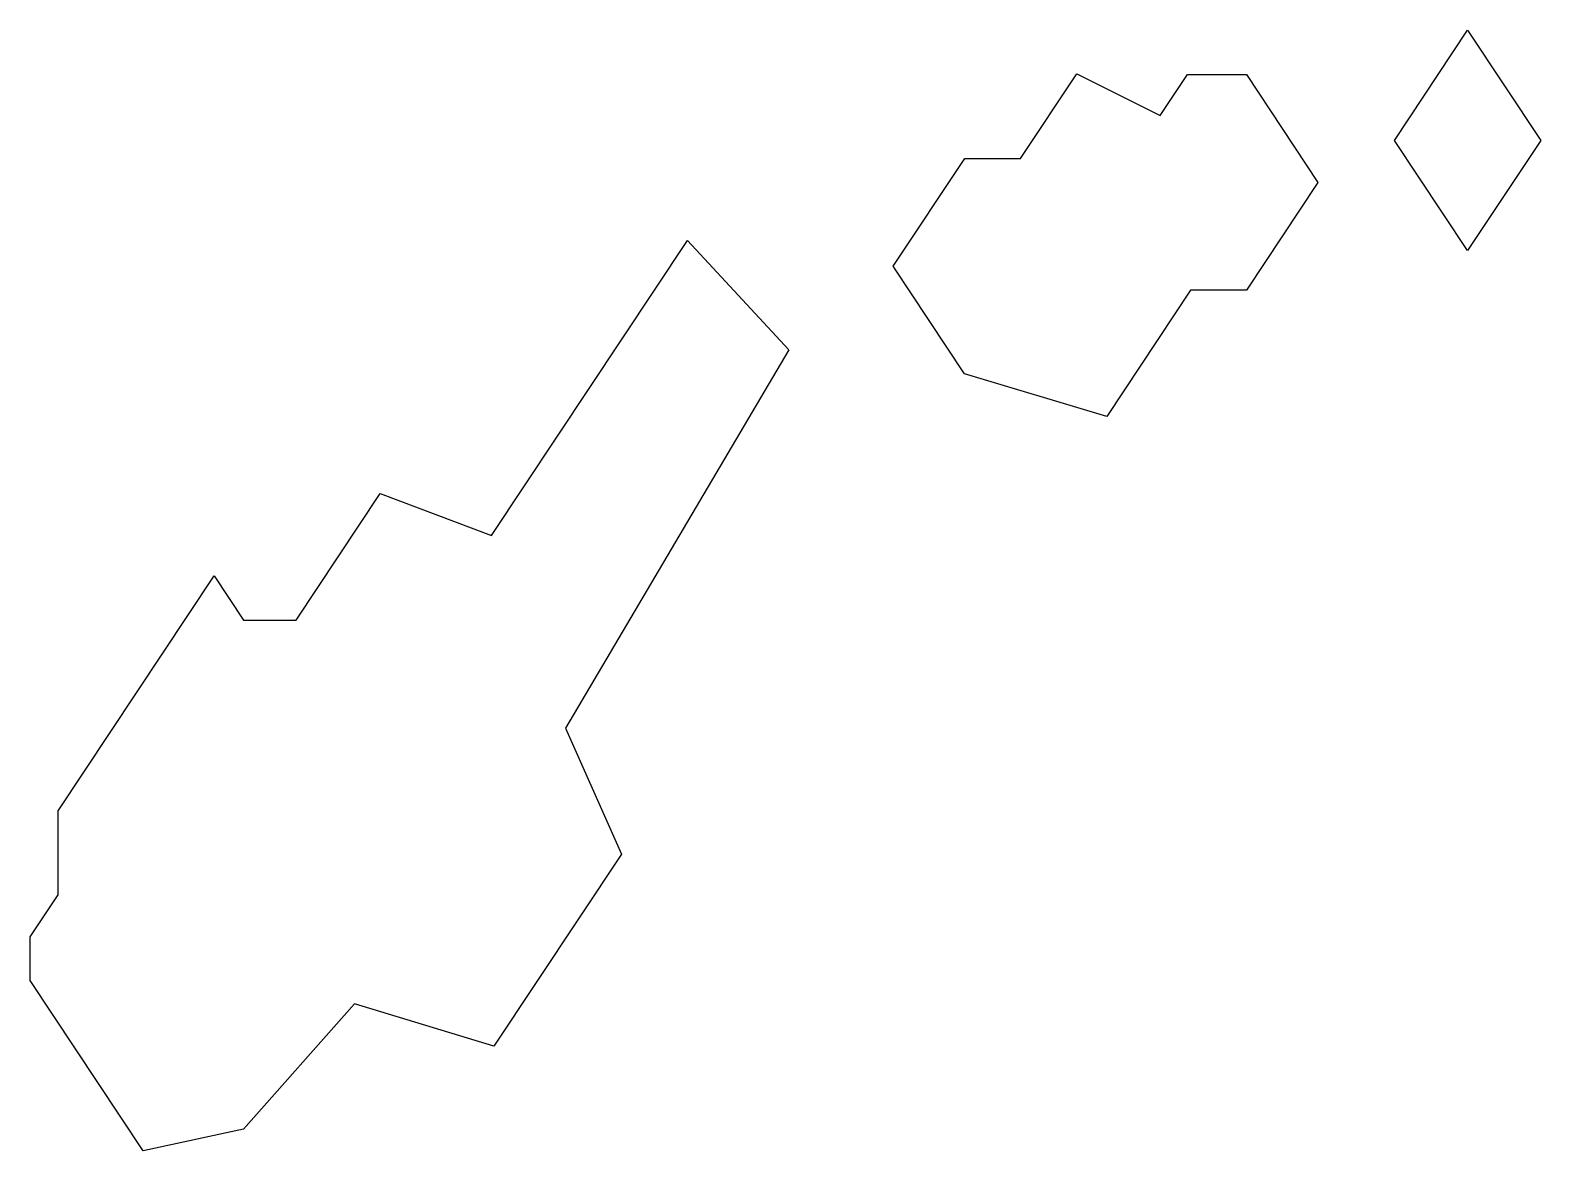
# Model space of a CAD drawing. Header units: millimetres. Extents: x 0 to 51.4, y 0 to 38.2.
import ezdxf

# ---------------------------------------------------------------- set-up
doc = ezdxf.new("R2010")
doc.units = ezdxf.units.MM
doc.layers.add('Y', color=7, linetype='Continuous')

msp = doc.modelspace()

# ---------------------------------------------------------------- linework, layer by layer
at = {"layer": 'Y'}
for points in [[(46.45, 34.398), (48.941, 38.15), (51.432, 34.398), (48.941, 30.646), (46.45, 34.398)], [(31.807, 26.455), (29.38, 30.112), (31.817, 33.784), (33.714, 33.784), (35.63, 36.67), (38.475, 35.241), (39.404, 36.641), (41.408, 36.641), (43.845, 32.969), (41.408, 29.298), (39.511, 29.298), (36.655, 24.995), (31.807, 26.455)], [(3.848, 0), (0, 5.796), (0, 7.285), (0.948, 8.714), (0.948, 11.571), (6.264, 19.579), (7.266, 18.069), (9.056, 18.069), (11.915, 22.377), (15.709, 20.948), (22.374, 30.987), (25.83, 27.268), (18.231, 14.391), (20.129, 10.102), (15.79, 3.566), (11.039, 4.998), (7.266, 0.736), (3.848, 0)]]:
    msp.add_lwpolyline(points, close=True, dxfattribs=at)

doc.saveas('drawing.dxf')
